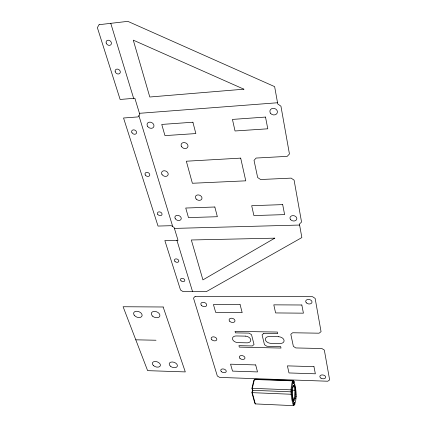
<?xml version="1.0" encoding="UTF-8"?>
<svg xmlns="http://www.w3.org/2000/svg" width="427" height="427" viewBox="0 0 427 427"><rect width="100%" height="100%" fill="white"/><g stroke="black" fill="none" stroke-linecap="round" stroke-linejoin="round"><path stroke-width="0.64" d="M295.238 398.583L295.665 390.155L294.449 384.626L292.778 387.529L292.335 396.096L293.579 401.62L295.238 398.583L294.545 398.108L292.58 398.023M293.995 403.899L294.288 405.196C297.486 397.585 296.13 389.189 294.022 381.412L293.424 380.526L255.447 379.181L254.871 380.014M294.022 381.412L293.589 383.75L292.548 380.857L254.391 379.496L253.809 380.334L251.941 388.314L252.474 390.289L251.925 392.643L254.748 403.029L255.325 403.915L293.413 405.65L294.011 404.807L294.443 402.41L293.845 403.253M294.011 404.807C291.668 397.158 290.926 389.477 293.146 381.749M293.098 382.277L293.424 380.526L293.701 381.786M292.548 380.857C290.082 389.173 290.835 397.43 293.413 405.65M254.391 379.496L252.309 388.41L252.843 390.385L252.293 392.744L255.325 403.915M292.591 387.438L293.819 385.303L294.94 390.369L294.545 398.108L293.018 400.889L293.579 401.62M295.665 390.155L292.33 390.267M139.448 113.31L277.545 102.752M291.636 394.27L251.925 392.643M292.079 391.874L252.474 390.289M291.63 389.872L251.941 388.314M174.413 228.408L299.605 225.045M135.791 339.817L156.01 340.234M295.489 394.185L295.911 394.286M295.922 396.128L296.338 396.235M292.991 382.859L293.589 383.75M110.764 23.336L133.635 98.343M138.919 115.685L172.732 226.588M176.911 240.294L192.566 291.63M294.443 402.41L294.881 404.358M99.096 24.691L97.361 27.627L120.126 99.464L134.868 98.242L139.794 114.452L138.049 116.913L123.542 118.001L158.027 226.064L171.334 225.691L174.131 227.484L178.016 240.273L164.849 240.556L180.525 290.013L183.124 291.636L206.337 291.63L301.862 237.572L299.428 224.074L301.553 222.045L294.096 180.141L291.139 178.123L260.614 179.521L257.657 177.531L254.028 160.376L256.12 158.054L287.211 156.357L289.442 153.982L280.939 106.2L277.763 103.974L274.636 86.633L127.822 21.35L99.096 24.691M195.091 296.482L193.49 298.083L217.327 375.995L219.681 377.409L327.771 381.226L329.639 379.897L324.339 350.087L321.873 348.528L295.842 347.946L293.381 346.404L290.814 334.266L292.666 332.761L319.108 333.193L321.061 331.667L315.137 298.388L312.527 296.696L195.091 296.482M263.833 333.354L262.077 334.837L264.484 344.744L266.944 346.27L280.672 346.569L281.009 348.058L239.312 347.119L238.917 345.656L252.33 345.95L254.033 344.52L251.519 334.656L249.032 333.108L235.442 332.879L235.037 331.368L277.395 332.051L277.742 333.588L263.833 333.354M274.774 238.159L202.926 279.882L191.333 239.979L274.774 238.159M240.695 158.123L186.337 161.214L192.38 183.263L245.765 180.834L240.695 158.123M243.892 89.19L149.797 97.004L133.283 40.149L243.892 89.19M192.908 122.223L161.748 124.433L164.955 135.615L195.844 133.571L192.908 122.223M265.514 117.067L232.448 119.416L235.026 130.977L267.782 128.805L265.514 117.067M214.84 207.004L185.734 208.029L188.483 217.61L217.354 216.708L214.84 207.004M282.685 204.613L251.69 205.702L253.889 215.571L284.617 214.61L282.685 204.613M240.107 304.675L213.431 304.536L215.694 312.431L242.173 312.655L240.107 304.675M301.836 304.995L273.798 304.846L275.602 312.932L303.416 313.167L301.836 304.995M163.157 306.997L123.099 306.741L147.619 370.647L185.302 371.912L163.157 306.997M245.642 336.124L236.28 335.958A4.836 3.192 15.8 0 0 232.55 339.209A4.836 3.192 15.8 0 0 238.101 342.641L247.398 342.833A4.894 3.235 15.3 0 0 250.692 339.561A4.894 3.235 15.3 0 0 245.642 336.124M278.447 336.716L268.834 336.54A4.953 3.293 13.9 0 0 265.397 339.844A4.953 3.293 13.9 0 0 270.43 343.313L279.979 343.511A4.943 3.288 13.3 0 0 284.03 340.207A4.943 3.288 13.3 0 0 278.447 336.716M255.693 364.93L230.543 364.183L232.534 371.111L257.502 371.922L255.693 364.93M313.968 366.66L287.408 365.87L288.983 372.947L315.35 373.801L313.968 366.66M306.33 302.834A3.208 2.247 11.3 0 0 311.785 302.866A3.208 2.247 11.3 0 0 308.433 299.418A3.208 2.247 11.3 0 0 306.33 302.834M229.822 321.382A3.016 2.034 16.2 0 0 234.834 321.451A3.016 2.034 16.2 0 0 231.471 318.222A3.016 2.034 16.2 0 0 229.822 321.382M239.985 358.413A2.898 1.873 15.4 0 0 244.82 358.552A2.898 1.873 15.4 0 0 241.613 355.542A2.898 1.873 15.4 0 0 239.985 358.413M320.955 378.157A2.968 1.895 11 0 0 325.673 377.457A2.968 1.895 11 0 0 321.67 374.954A2.968 1.895 11 0 0 320.955 378.157M221.432 371.677A2.824 1.783 16.3 0 0 226.113 371.837A2.824 1.783 16.3 0 0 222.942 368.928A2.824 1.783 16.3 0 0 221.432 371.677M211.883 339.817A2.925 1.916 17.1 0 0 216.708 339.919A2.925 1.916 17.1 0 0 213.404 336.834A2.925 1.916 17.1 0 0 211.883 339.817M201.608 305.556A3.032 2.066 18.2 0 0 206.599 305.588A3.032 2.066 18.2 0 0 203.145 302.3A3.032 2.066 18.2 0 0 201.608 305.556M290.702 219.75A3.475 2.674 12.2 0 0 296.6 219.59A3.475 2.674 12.2 0 0 292.911 215.603A3.475 2.674 12.2 0 0 290.702 219.75M115.205 71.779A2.792 2.263 36.5 0 0 119.619 73.551A2.792 2.263 36.5 0 0 118.306 69.302A2.792 2.263 36.5 0 0 115.205 71.779M106.2 43.063A2.882 2.359 40 0 0 110.721 44.883A2.882 2.359 40 0 0 109.344 40.426A2.882 2.359 40 0 0 106.2 43.063M270.713 113.513A3.816 3.272 15.8 0 0 277.176 113.059A3.816 3.272 15.8 0 0 273.045 108.33A3.816 3.272 15.8 0 0 270.713 113.513M175.257 218.688A3.309 2.466 22.1 0 0 180.802 219.702A3.309 2.466 22.1 0 0 178.134 215.395A3.309 2.466 22.1 0 0 175.257 218.688M161.982 174.456A3.459 2.674 25.1 0 0 167.752 175.465A3.459 2.674 25.1 0 0 164.918 170.8A3.459 2.674 25.1 0 0 161.982 174.456M147.512 126.243A3.635 2.904 29.3 0 0 153.528 127.246A3.635 2.904 29.3 0 0 150.507 122.181A3.635 2.904 29.3 0 0 147.512 126.243M181.491 146.52A3.587 2.877 25 0 0 187.496 147.539A3.587 2.877 25 0 0 184.635 142.597A3.587 2.877 25 0 0 181.491 146.52M196.26 199.105A3.411 2.615 21.2 0 0 201.859 198.902A3.411 2.615 21.2 0 0 197.963 194.909A3.411 2.615 21.2 0 0 196.26 199.105M157.728 214.306A2.407 1.783 23.6 0 0 161.742 215.037A2.407 1.783 23.6 0 0 159.751 211.899A2.407 1.783 23.6 0 0 157.728 214.306M145.329 175.038A2.503 1.911 26.3 0 0 149.482 175.764A2.503 1.911 26.3 0 0 147.384 172.401A2.503 1.911 26.3 0 0 145.329 175.038M131.986 132.776A2.615 2.055 30 0 0 136.293 133.502A2.615 2.055 30 0 0 134.073 129.883A2.615 2.055 30 0 0 131.986 132.776M181.059 280.822A2.247 1.564 20 0 0 184.731 280.806A2.247 1.564 20 0 0 182.126 278.324A2.247 1.564 20 0 0 181.059 280.822M175.001 261.489A2.295 1.628 20.8 0 0 178.737 261.447A2.295 1.628 20.8 0 0 176.068 258.879A2.295 1.628 20.8 0 0 175.001 261.489M153.512 365.624A4.206 2.61 19.7 0 0 160.306 365.848A4.206 2.61 19.7 0 0 155.353 361.482A4.206 2.61 19.7 0 0 153.512 365.624M170.357 366.147A4.238 2.647 18.9 0 0 177.248 366.377A4.238 2.647 18.9 0 0 172.316 361.984A4.238 2.647 18.9 0 0 170.357 366.147M152.551 316.119A4.478 2.957 20.7 0 0 159.783 316.21A4.478 2.957 20.7 0 0 154.505 311.384A4.478 2.957 20.7 0 0 152.551 316.119M134.201 315.174A4.446 2.909 21.6 0 0 141.599 316.674A4.446 2.909 21.6 0 0 137.82 311.358A4.446 2.909 21.6 0 0 134.201 315.174"/></g></svg>
